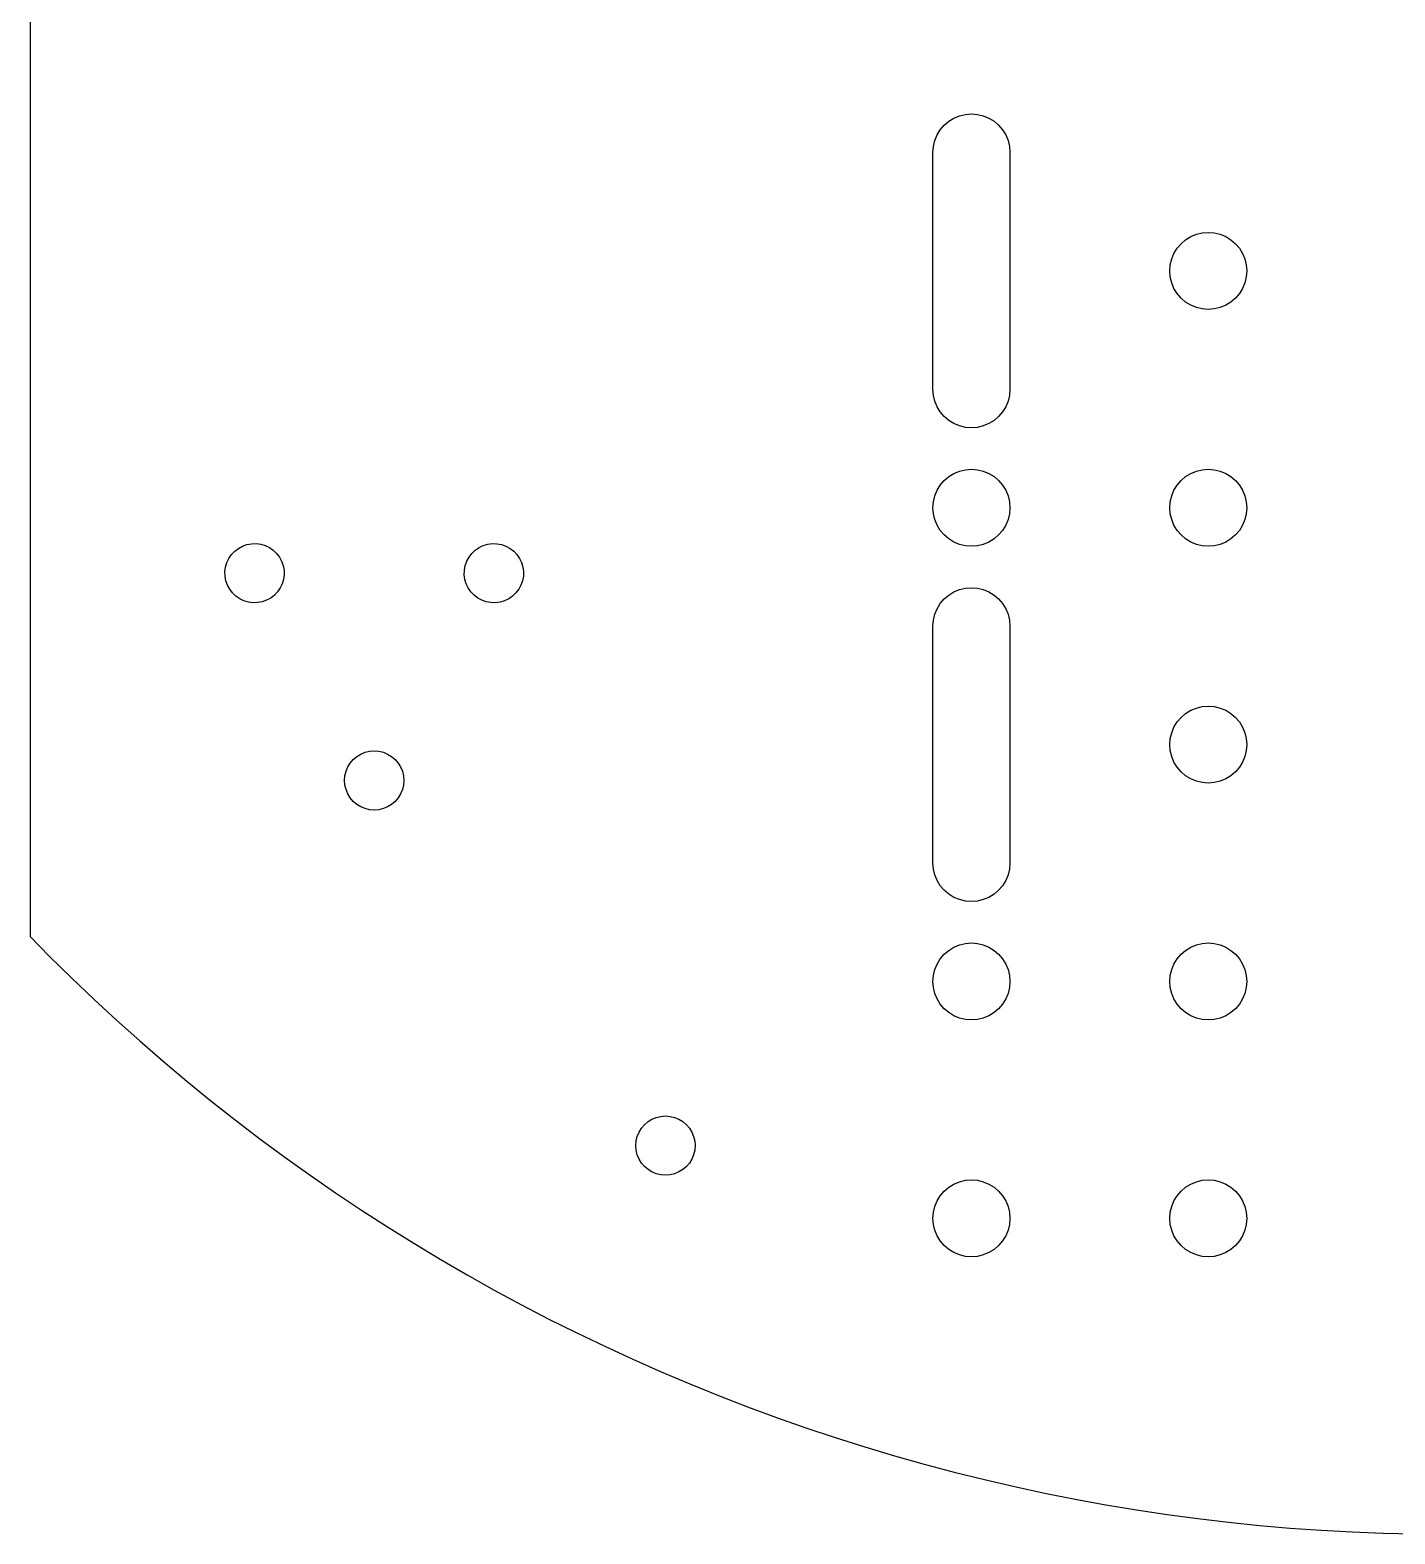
# Model space of a CAD drawing. Header units: metres. Extents: x -72 to 72, y -100 to 100.
# Drawn here: x -71.7 to -2.5, y -100 to -23.8 of the extents above; entities that cross this region are included whole.
import ezdxf

# ---------------------------------------------------------------- set-up
doc = ezdxf.new("R2010")
doc.units = ezdxf.units.M

msp = doc.modelspace()

# ---------------------------------------------------------------- linework, layer by layer
for p, q in [((-71.686, -2.86661), (-71.686, -69.7199)), ((-24.8853, -28.2625), (-24.6026, -28.1454)), ((-24.6026, -28.1454), (-24.3051, -28.0739)), ((-24.3051, -28.0739), (-24, -28.0499)), ((-24, -28.0499), (-23.6949, -28.0739)), ((-23.6949, -28.0739), (-23.3974, -28.1454)), ((-23.3974, -28.1454), (-23.1147, -28.2625)), ((-25.7375, -29.1147), (-25.5777, -28.8538)), ((-25.5777, -28.8538), (-25.3789, -28.6211)), ((-25.3789, -28.6211), (-25.1462, -28.4223)), ((-25.1462, -28.4223), (-24.8853, -28.2625)), ((-23.1147, -28.2625), (-22.8538, -28.4223)), ((-22.8538, -28.4223), (-22.6211, -28.6211)), ((-22.6211, -28.6211), (-22.4223, -28.8538)), ((-22.4223, -28.8538), (-22.2624, -29.1147)), ((-25.9501, -30), (-25.9261, -29.6949)), ((-25.9261, -29.6949), (-25.8546, -29.3974)), ((-25.8546, -29.3974), (-25.7375, -29.1147)), ((-22.2624, -29.1147), (-22.1453, -29.3974)), ((-22.1453, -29.3974), (-22.0739, -29.6949)), ((-22.0739, -29.6949), (-22.0499, -30)), ((-25.9501, -42), (-25.9501, -30)), ((-22.0499, -30), (-22.0499, -42)), ((-13.1462, -34.4224), (-12.8853, -34.2625)), ((-12.8853, -34.2625), (-12.6026, -34.1454)), ((-12.6026, -34.1454), (-12.305, -34.074)), ((-12.305, -34.074), (-12, -34.05)), ((-12, -34.05), (-11.6949, -34.074)), ((-11.6949, -34.074), (-11.3974, -34.1454)), ((-11.3974, -34.1454), (-11.1147, -34.2625)), ((-11.1147, -34.2625), (-10.8538, -34.4224)), ((-13.7375, -35.1147), (-13.5776, -34.8538)), ((-13.5776, -34.8538), (-13.3788, -34.6212)), ((-13.3788, -34.6212), (-13.1462, -34.4224)), ((-10.8538, -34.4224), (-10.6211, -34.6212)), ((-10.6211, -34.6212), (-10.4224, -34.8538)), ((-10.4224, -34.8538), (-10.2625, -35.1147)), ((-13.95, -36), (-13.926, -35.695)), ((-13.926, -35.695), (-13.8546, -35.3974)), ((-13.8546, -35.3974), (-13.7375, -35.1147)), ((-10.2625, -35.1147), (-10.1454, -35.3974)), ((-10.1454, -35.3974), (-10.074, -35.695)), ((-10.074, -35.695), (-10.05, -36)), ((-13.926, -36.3051), (-13.95, -36)), ((-13.8546, -36.6026), (-13.926, -36.3051)), ((-10.074, -36.3051), (-10.1454, -36.6026)), ((-10.05, -36), (-10.074, -36.3051)), ((-13.7375, -36.8853), (-13.8546, -36.6026)), ((-13.5776, -37.1462), (-13.7375, -36.8853)), ((-13.3788, -37.3789), (-13.5776, -37.1462)), ((-10.4224, -37.1462), (-10.6211, -37.3789)), ((-10.2625, -36.8853), (-10.4224, -37.1462)), ((-10.1454, -36.6026), (-10.2625, -36.8853)), ((-13.1462, -37.5776), (-13.3788, -37.3789)), ((-12.8853, -37.7375), (-13.1462, -37.5776)), ((-12.6026, -37.8546), (-12.8853, -37.7375)), ((-12.305, -37.926), (-12.6026, -37.8546)), ((-12, -37.95), (-12.305, -37.926)), ((-11.6949, -37.926), (-12, -37.95)), ((-11.3974, -37.8546), (-11.6949, -37.926)), ((-11.1147, -37.7375), (-11.3974, -37.8546)), ((-10.8538, -37.5776), (-11.1147, -37.7375)), ((-10.6211, -37.3789), (-10.8538, -37.5776)), ((-25.9261, -42.3051), (-25.9501, -42)), ((-25.8546, -42.6026), (-25.9261, -42.3051)), ((-25.7375, -42.8853), (-25.8546, -42.6026)), ((-22.1453, -42.6026), (-22.2624, -42.8853)), ((-22.0739, -42.3051), (-22.1453, -42.6026)), ((-22.0499, -42), (-22.0739, -42.3051)), ((-25.5777, -43.1462), (-25.7375, -42.8853)), ((-25.3789, -43.3789), (-25.5777, -43.1462)), ((-25.1462, -43.5777), (-25.3789, -43.3789)), ((-22.6211, -43.3789), (-22.8538, -43.5777)), ((-22.4223, -43.1462), (-22.6211, -43.3789)), ((-22.2624, -42.8853), (-22.4223, -43.1462)), ((-24.8853, -43.7376), (-25.1462, -43.5777)), ((-24.6026, -43.8547), (-24.8853, -43.7376)), ((-24.3051, -43.9261), (-24.6026, -43.8547)), ((-24, -43.9501), (-24.3051, -43.9261)), ((-23.6949, -43.9261), (-24, -43.9501)), ((-23.3974, -43.8547), (-23.6949, -43.9261)), ((-23.1147, -43.7376), (-23.3974, -43.8547)), ((-22.8538, -43.5777), (-23.1147, -43.7376)), ((-25.3788, -46.6212), (-25.1462, -46.4224)), ((-25.1462, -46.4224), (-24.8853, -46.2625)), ((-24.8853, -46.2625), (-24.6026, -46.1454)), ((-24.6026, -46.1454), (-24.305, -46.074)), ((-24.305, -46.074), (-24, -46.05)), ((-24, -46.05), (-23.6949, -46.074)), ((-23.6949, -46.074), (-23.3974, -46.1454)), ((-23.3974, -46.1454), (-23.1147, -46.2625)), ((-23.1147, -46.2625), (-22.8538, -46.4224)), ((-22.8538, -46.4224), (-22.6211, -46.6212)), ((-13.3788, -46.6212), (-13.1462, -46.4224)), ((-13.1462, -46.4224), (-12.8853, -46.2625)), ((-12.8853, -46.2625), (-12.6026, -46.1454)), ((-12.6026, -46.1454), (-12.305, -46.074)), ((-12.305, -46.074), (-12, -46.05)), ((-12, -46.05), (-11.6949, -46.074)), ((-11.6949, -46.074), (-11.3974, -46.1454)), ((-11.3974, -46.1454), (-11.1147, -46.2625)), ((-11.1147, -46.2625), (-10.8538, -46.4224)), ((-10.8538, -46.4224), (-10.6211, -46.6212)), ((-25.8546, -47.3974), (-25.7375, -47.1147)), ((-25.7375, -47.1147), (-25.5776, -46.8538)), ((-25.5776, -46.8538), (-25.3788, -46.6212)), ((-22.6211, -46.6212), (-22.4224, -46.8538)), ((-22.4224, -46.8538), (-22.2625, -47.1147)), ((-22.2625, -47.1147), (-22.1454, -47.3974)), ((-13.8546, -47.3974), (-13.7375, -47.1147)), ((-13.7375, -47.1147), (-13.5776, -46.8538)), ((-13.5776, -46.8538), (-13.3788, -46.6212)), ((-10.6211, -46.6212), (-10.4224, -46.8538)), ((-10.4224, -46.8538), (-10.2625, -47.1147)), ((-10.2625, -47.1147), (-10.1454, -47.3974)), ((-25.95, -48), (-25.926, -47.695)), ((-25.926, -47.695), (-25.8546, -47.3974)), ((-22.1454, -47.3974), (-22.074, -47.695)), ((-22.074, -47.695), (-22.05, -48)), ((-13.95, -48), (-13.926, -47.695)), ((-13.926, -47.695), (-13.8546, -47.3974)), ((-10.1454, -47.3974), (-10.074, -47.695)), ((-10.074, -47.695), (-10.05, -48)), ((-25.926, -48.3051), (-25.95, -48)), ((-25.8546, -48.6026), (-25.926, -48.3051)), ((-25.7375, -48.8853), (-25.8546, -48.6026)), ((-22.1454, -48.6026), (-22.2625, -48.8853)), ((-22.074, -48.3051), (-22.1454, -48.6026)), ((-22.05, -48), (-22.074, -48.3051)), ((-13.926, -48.3051), (-13.95, -48)), ((-13.8546, -48.6026), (-13.926, -48.3051)), ((-13.7375, -48.8853), (-13.8546, -48.6026)), ((-10.1454, -48.6026), (-10.2625, -48.8853)), ((-10.074, -48.3051), (-10.1454, -48.6026)), ((-10.05, -48), (-10.074, -48.3051)), ((-25.5776, -49.1462), (-25.7375, -48.8853)), ((-25.3788, -49.3789), (-25.5776, -49.1462)), ((-25.1462, -49.5776), (-25.3788, -49.3789)), ((-22.6211, -49.3789), (-22.8538, -49.5776)), ((-22.4224, -49.1462), (-22.6211, -49.3789)), ((-22.2625, -48.8853), (-22.4224, -49.1462)), ((-13.5776, -49.1462), (-13.7375, -48.8853)), ((-13.3788, -49.3789), (-13.5776, -49.1462)), ((-13.1462, -49.5776), (-13.3788, -49.3789)), ((-10.6211, -49.3789), (-10.8538, -49.5776)), ((-10.4224, -49.1462), (-10.6211, -49.3789)), ((-10.2625, -48.8853), (-10.4224, -49.1462)), ((-61.4801, -50.3708), (-61.3181, -50.2)), ((-61.3181, -50.2), (-61.1314, -50.0567)), ((-61.1314, -50.0567), (-60.9245, -49.9444)), ((-60.9245, -49.9444), (-60.7026, -49.8659)), ((-60.7026, -49.8659), (-60.4712, -49.823)), ((-60.4712, -49.823), (-60.2359, -49.8168)), ((-60.2359, -49.8168), (-60.0025, -49.8475)), ((-60.0025, -49.8475), (-59.7769, -49.9144)), ((-59.7769, -49.9144), (-59.5644, -50.0157)), ((-59.5644, -50.0157), (-59.3704, -50.149)), ((-59.3704, -50.149), (-59.1997, -50.3111)), ((-49.3048, -50.3111), (-49.134, -50.149)), ((-49.134, -50.149), (-48.9401, -50.0157)), ((-48.9401, -50.0157), (-48.7276, -49.9144)), ((-48.7276, -49.9144), (-48.5019, -49.8475)), ((-48.5019, -49.8475), (-48.2686, -49.8168)), ((-48.2686, -49.8168), (-48.0333, -49.823)), ((-48.0333, -49.823), (-47.8018, -49.8659)), ((-47.8018, -49.8659), (-47.58, -49.9444)), ((-47.58, -49.9444), (-47.3731, -50.0567)), ((-47.3731, -50.0567), (-47.1864, -50.2)), ((-47.1864, -50.2), (-47.0244, -50.3708)), ((-24.8853, -49.7375), (-25.1462, -49.5776)), ((-24.6026, -49.8546), (-24.8853, -49.7375)), ((-24.305, -49.926), (-24.6026, -49.8546)), ((-24, -49.95), (-24.305, -49.926)), ((-23.6949, -49.926), (-24, -49.95)), ((-23.3974, -49.8546), (-23.6949, -49.926)), ((-23.1147, -49.7375), (-23.3974, -49.8546)), ((-22.8538, -49.5776), (-23.1147, -49.7375)), ((-12.8853, -49.7375), (-13.1462, -49.5776)), ((-12.6026, -49.8546), (-12.8853, -49.7375)), ((-12.305, -49.926), (-12.6026, -49.8546)), ((-12, -49.95), (-12.305, -49.926)), ((-11.6949, -49.926), (-12, -49.95)), ((-11.3974, -49.8546), (-11.6949, -49.926)), ((-11.1147, -49.7375), (-11.3974, -49.8546)), ((-10.8538, -49.5776), (-11.1147, -49.7375)), ((-61.8124, -51.2363), (-61.7816, -51.0029)), ((-61.7816, -51.0029), (-61.7148, -50.7772)), ((-61.7148, -50.7772), (-61.6134, -50.5647)), ((-61.6134, -50.5647), (-61.4801, -50.3708)), ((-59.1997, -50.3111), (-59.0564, -50.4978)), ((-59.0564, -50.4978), (-58.9441, -50.7047)), ((-58.9441, -50.7047), (-58.8655, -50.9265)), ((-58.8655, -50.9265), (-58.8226, -51.158)), ((-49.6819, -51.158), (-49.639, -50.9265)), ((-49.639, -50.9265), (-49.5604, -50.7047)), ((-49.5604, -50.7047), (-49.4481, -50.4978)), ((-49.4481, -50.4978), (-49.3048, -50.3111)), ((-47.0244, -50.3708), (-46.891, -50.5647)), ((-46.891, -50.5647), (-46.7897, -50.7772)), ((-46.7897, -50.7772), (-46.7229, -51.0029)), ((-46.7229, -51.0029), (-46.6921, -51.2363)), ((-61.8062, -51.4715), (-61.8124, -51.2363)), ((-61.7633, -51.703), (-61.8062, -51.4715)), ((-61.6847, -51.9249), (-61.7633, -51.703)), ((-58.8472, -51.6266), (-58.914, -51.8523)), ((-58.8165, -51.3932), (-58.8472, -51.6266)), ((-58.8226, -51.158), (-58.8165, -51.3932)), ((-49.688, -51.3932), (-49.6819, -51.158)), ((-49.6573, -51.6266), (-49.688, -51.3932)), ((-49.5904, -51.8523), (-49.6573, -51.6266)), ((-46.7412, -51.703), (-46.8197, -51.9249)), ((-46.6983, -51.4715), (-46.7412, -51.703)), ((-46.6921, -51.2363), (-46.6983, -51.4715)), ((-61.5724, -52.1317), (-61.6847, -51.9249)), ((-61.4291, -52.3185), (-61.5724, -52.1317)), ((-61.2584, -52.4805), (-61.4291, -52.3185)), ((-61.0644, -52.6138), (-61.2584, -52.4805)), ((-59.3107, -52.4295), (-59.4975, -52.5728)), ((-59.1487, -52.2587), (-59.3107, -52.4295)), ((-59.0154, -52.0647), (-59.1487, -52.2587)), ((-58.914, -51.8523), (-59.0154, -52.0647)), ((-49.4891, -52.0647), (-49.5904, -51.8523)), ((-49.3558, -52.2587), (-49.4891, -52.0647)), ((-49.1938, -52.4295), (-49.3558, -52.2587)), ((-49.007, -52.5728), (-49.1938, -52.4295)), ((-47.2461, -52.4805), (-47.4401, -52.6138)), ((-47.0754, -52.3185), (-47.2461, -52.4805)), ((-46.9321, -52.1317), (-47.0754, -52.3185)), ((-46.8197, -51.9249), (-46.9321, -52.1317)), ((-25.3789, -52.6211), (-25.1462, -52.4223)), ((-25.1462, -52.4223), (-24.8853, -52.2625)), ((-24.8853, -52.2625), (-24.6026, -52.1454)), ((-24.6026, -52.1454), (-24.3051, -52.0739)), ((-24.3051, -52.0739), (-24, -52.0499)), ((-24, -52.0499), (-23.6949, -52.0739)), ((-23.6949, -52.0739), (-23.3974, -52.1454)), ((-23.3974, -52.1454), (-23.1147, -52.2625)), ((-23.1147, -52.2625), (-22.8538, -52.4223)), ((-22.8538, -52.4223), (-22.6211, -52.6211)), ((-60.852, -52.7151), (-61.0644, -52.6138)), ((-60.6263, -52.782), (-60.852, -52.7151)), ((-60.3929, -52.8127), (-60.6263, -52.782)), ((-60.1576, -52.8065), (-60.3929, -52.8127)), ((-59.9262, -52.7636), (-60.1576, -52.8065)), ((-59.7043, -52.6851), (-59.9262, -52.7636)), ((-59.4975, -52.5728), (-59.7043, -52.6851)), ((-48.8002, -52.6851), (-49.007, -52.5728)), ((-48.5783, -52.7636), (-48.8002, -52.6851)), ((-48.3469, -52.8065), (-48.5783, -52.7636)), ((-48.1116, -52.8127), (-48.3469, -52.8065)), ((-47.8782, -52.782), (-48.1116, -52.8127)), ((-47.6525, -52.7151), (-47.8782, -52.782)), ((-47.4401, -52.6138), (-47.6525, -52.7151)), ((-25.8546, -53.3974), (-25.7375, -53.1147)), ((-25.7375, -53.1147), (-25.5777, -52.8538)), ((-25.5777, -52.8538), (-25.3789, -52.6211)), ((-22.6211, -52.6211), (-22.4223, -52.8538)), ((-22.4223, -52.8538), (-22.2624, -53.1147)), ((-22.2624, -53.1147), (-22.1453, -53.3974)), ((-25.9501, -54), (-25.9261, -53.6949)), ((-25.9501, -66), (-25.9501, -54)), ((-25.9261, -53.6949), (-25.8546, -53.3974)), ((-22.1453, -53.3974), (-22.0739, -53.6949)), ((-22.0739, -53.6949), (-22.0499, -54)), ((-22.0499, -54), (-22.0499, -66)), ((-13.5776, -58.8538), (-13.3788, -58.6212)), ((-13.3788, -58.6212), (-13.1462, -58.4224)), ((-13.1462, -58.4224), (-12.8853, -58.2625)), ((-12.8853, -58.2625), (-12.6026, -58.1454)), ((-12.6026, -58.1454), (-12.305, -58.074)), ((-12.305, -58.074), (-12, -58.05)), ((-12, -58.05), (-11.6949, -58.074)), ((-11.6949, -58.074), (-11.3974, -58.1454)), ((-11.3974, -58.1454), (-11.1147, -58.2625)), ((-11.1147, -58.2625), (-10.8538, -58.4224)), ((-10.8538, -58.4224), (-10.6211, -58.6212)), ((-10.6211, -58.6212), (-10.4224, -58.8538)), ((-13.926, -59.695), (-13.8546, -59.3974)), ((-13.8546, -59.3974), (-13.7375, -59.1147)), ((-13.7375, -59.1147), (-13.5776, -58.8538)), ((-10.4224, -58.8538), (-10.2625, -59.1147)), ((-10.2625, -59.1147), (-10.1454, -59.3974)), ((-10.1454, -59.3974), (-10.074, -59.695)), ((-13.95, -60), (-13.926, -59.695)), ((-13.926, -60.305), (-13.95, -60)), ((-10.074, -59.695), (-10.05, -60)), ((-10.05, -60), (-10.074, -60.305)), ((-55.5887, -61.1337), (-55.4658, -60.9331)), ((-55.4658, -60.9331), (-55.3129, -60.7541)), ((-55.3129, -60.7541), (-55.1339, -60.6012)), ((-55.1339, -60.6012), (-54.9332, -60.4782)), ((-54.9332, -60.4782), (-54.7158, -60.3882)), ((-54.7158, -60.3882), (-54.4869, -60.3332)), ((-54.4869, -60.3332), (-54.2522, -60.3147)), ((-54.2522, -60.3147), (-54.0176, -60.3332)), ((-54.0176, -60.3332), (-53.7887, -60.3882)), ((-53.7887, -60.3882), (-53.5713, -60.4782)), ((-53.5713, -60.4782), (-53.3706, -60.6012)), ((-53.3706, -60.6012), (-53.1916, -60.7541)), ((-53.1916, -60.7541), (-53.0387, -60.9331)), ((-53.0387, -60.9331), (-52.9157, -61.1337)), ((-13.8546, -60.6026), (-13.926, -60.305)), ((-13.7375, -60.8853), (-13.8546, -60.6026)), ((-13.5776, -61.1462), (-13.7375, -60.8853)), ((-10.2625, -60.8853), (-10.4224, -61.1462)), ((-10.1454, -60.6026), (-10.2625, -60.8853)), ((-10.074, -60.305), (-10.1454, -60.6026)), ((-55.7522, -61.8147), (-55.7338, -61.5801)), ((-55.7338, -61.5801), (-55.6788, -61.3512)), ((-55.6788, -61.3512), (-55.5887, -61.1337)), ((-52.9157, -61.1337), (-52.8257, -61.3512)), ((-52.8257, -61.3512), (-52.7707, -61.5801)), ((-52.7707, -61.5801), (-52.7523, -61.8147)), ((-13.3788, -61.3788), (-13.5776, -61.1462)), ((-13.1462, -61.5776), (-13.3788, -61.3788)), ((-12.8853, -61.7375), (-13.1462, -61.5776)), ((-10.8538, -61.5776), (-11.1147, -61.7375)), ((-10.6211, -61.3788), (-10.8538, -61.5776)), ((-10.4224, -61.1462), (-10.6211, -61.3788)), ((-55.7338, -62.0494), (-55.7522, -61.8147)), ((-55.6788, -62.2783), (-55.7338, -62.0494)), ((-55.5887, -62.4957), (-55.6788, -62.2783)), ((-52.8257, -62.2783), (-52.9157, -62.4957)), ((-52.7707, -62.0494), (-52.8257, -62.2783)), ((-52.7523, -61.8147), (-52.7707, -62.0494)), ((-12.6026, -61.8546), (-12.8853, -61.7375)), ((-12.305, -61.926), (-12.6026, -61.8546)), ((-12, -61.95), (-12.305, -61.926)), ((-11.6949, -61.926), (-12, -61.95)), ((-11.3974, -61.8546), (-11.6949, -61.926)), ((-11.1147, -61.7375), (-11.3974, -61.8546)), ((-55.4658, -62.6964), (-55.5887, -62.4957)), ((-55.3129, -62.8754), (-55.4658, -62.6964)), ((-55.1339, -63.0283), (-55.3129, -62.8754)), ((-54.9332, -63.1512), (-55.1339, -63.0283)), ((-54.7158, -63.2413), (-54.9332, -63.1512)), ((-53.5713, -63.1512), (-53.7887, -63.2413)), ((-53.3706, -63.0283), (-53.5713, -63.1512)), ((-53.1916, -62.8754), (-53.3706, -63.0283)), ((-53.0387, -62.6964), (-53.1916, -62.8754)), ((-52.9157, -62.4957), (-53.0387, -62.6964)), ((-54.4869, -63.2963), (-54.7158, -63.2413)), ((-54.2522, -63.3147), (-54.4869, -63.2963)), ((-54.0176, -63.2963), (-54.2522, -63.3147)), ((-53.7887, -63.2413), (-54.0176, -63.2963)), ((-25.9261, -66.3051), (-25.9501, -66)), ((-22.0499, -66), (-22.0739, -66.3051)), ((-25.8546, -66.6026), (-25.9261, -66.3051)), ((-25.7375, -66.8853), (-25.8546, -66.6026)), ((-25.5777, -67.1462), (-25.7375, -66.8853)), ((-22.2624, -66.8853), (-22.4223, -67.1462)), ((-22.1453, -66.6026), (-22.2624, -66.8853)), ((-22.0739, -66.3051), (-22.1453, -66.6026)), ((-25.3789, -67.3789), (-25.5777, -67.1462)), ((-25.1462, -67.5777), (-25.3789, -67.3789)), ((-24.8853, -67.7375), (-25.1462, -67.5777)), ((-24.6026, -67.8546), (-24.8853, -67.7375)), ((-23.1147, -67.7375), (-23.3974, -67.8546)), ((-22.8538, -67.5777), (-23.1147, -67.7375)), ((-22.6211, -67.3789), (-22.8538, -67.5777)), ((-22.4223, -67.1462), (-22.6211, -67.3789)), ((-24.3051, -67.9261), (-24.6026, -67.8546)), ((-24, -67.9501), (-24.3051, -67.9261)), ((-23.6949, -67.9261), (-24, -67.9501)), ((-23.3974, -67.8546), (-23.6949, -67.9261)), ((-71.686, -69.7199), (-70.7107, -70.7107)), ((-24.6026, -70.1454), (-24.305, -70.074)), ((-24.305, -70.074), (-24, -70.05)), ((-24, -70.05), (-23.6949, -70.074)), ((-23.6949, -70.074), (-23.3974, -70.1454)), ((-12.6026, -70.1454), (-12.305, -70.074)), ((-12.305, -70.074), (-12, -70.05)), ((-12, -70.05), (-11.6949, -70.074)), ((-11.6949, -70.074), (-11.3974, -70.1454)), ((-70.7107, -70.7107), (-69.5913, -71.8126)), ((-25.7375, -71.1147), (-25.5776, -70.8538)), ((-25.5776, -70.8538), (-25.3788, -70.6211)), ((-25.3788, -70.6211), (-25.1462, -70.4224)), ((-25.1462, -70.4224), (-24.8853, -70.2625)), ((-24.8853, -70.2625), (-24.6026, -70.1454)), ((-23.3974, -70.1454), (-23.1147, -70.2625)), ((-23.1147, -70.2625), (-22.8538, -70.4224)), ((-22.8538, -70.4224), (-22.6211, -70.6211)), ((-22.6211, -70.6211), (-22.4224, -70.8538)), ((-22.4224, -70.8538), (-22.2625, -71.1147)), ((-13.7375, -71.1147), (-13.5776, -70.8538)), ((-13.5776, -70.8538), (-13.3788, -70.6211)), ((-13.3788, -70.6211), (-13.1462, -70.4224)), ((-13.1462, -70.4224), (-12.8853, -70.2625)), ((-12.8853, -70.2625), (-12.6026, -70.1454)), ((-11.3974, -70.1454), (-11.1147, -70.2625)), ((-11.1147, -70.2625), (-10.8538, -70.4224)), ((-10.8538, -70.4224), (-10.6211, -70.6211)), ((-10.6211, -70.6211), (-10.4224, -70.8538)), ((-10.4224, -70.8538), (-10.2625, -71.1147)), ((-25.926, -71.6949), (-25.8546, -71.3974)), ((-25.8546, -71.3974), (-25.7375, -71.1147)), ((-22.2625, -71.1147), (-22.1454, -71.3974)), ((-22.1454, -71.3974), (-22.074, -71.6949)), ((-13.926, -71.6949), (-13.8546, -71.3974)), ((-13.8546, -71.3974), (-13.7375, -71.1147)), ((-10.2625, -71.1147), (-10.1454, -71.3974)), ((-10.1454, -71.3974), (-10.074, -71.6949)), ((-69.5913, -71.8126), (-68.4547, -72.8969)), ((-25.95, -72), (-25.926, -71.6949)), ((-25.926, -72.305), (-25.95, -72)), ((-25.8546, -72.6026), (-25.926, -72.305)), ((-22.074, -72.305), (-22.1454, -72.6026)), ((-22.074, -71.6949), (-22.05, -72)), ((-22.05, -72), (-22.074, -72.305)), ((-13.95, -72), (-13.926, -71.6949)), ((-13.926, -72.305), (-13.95, -72)), ((-13.8546, -72.6026), (-13.926, -72.305)), ((-10.074, -72.305), (-10.1454, -72.6026)), ((-10.074, -71.6949), (-10.05, -72)), ((-10.05, -72), (-10.074, -72.305)), ((-68.4547, -72.8969), (-67.3012, -73.9631)), ((-25.7375, -72.8853), (-25.8546, -72.6026)), ((-25.5776, -73.1462), (-25.7375, -72.8853)), ((-22.2625, -72.8853), (-22.4224, -73.1462)), ((-22.1454, -72.6026), (-22.2625, -72.8853)), ((-13.7375, -72.8853), (-13.8546, -72.6026)), ((-13.5776, -73.1462), (-13.7375, -72.8853)), ((-10.2625, -72.8853), (-10.4224, -73.1462)), ((-10.1454, -72.6026), (-10.2625, -72.8853)), ((-25.3788, -73.3788), (-25.5776, -73.1462)), ((-25.1462, -73.5776), (-25.3788, -73.3788)), ((-24.8853, -73.7375), (-25.1462, -73.5776)), ((-24.6026, -73.8546), (-24.8853, -73.7375)), ((-24.305, -73.926), (-24.6026, -73.8546)), ((-23.3974, -73.8546), (-23.6949, -73.926)), ((-23.1147, -73.7375), (-23.3974, -73.8546)), ((-22.8538, -73.5776), (-23.1147, -73.7375)), ((-22.6211, -73.3788), (-22.8538, -73.5776)), ((-22.4224, -73.1462), (-22.6211, -73.3788)), ((-13.3788, -73.3788), (-13.5776, -73.1462)), ((-13.1462, -73.5776), (-13.3788, -73.3788)), ((-12.8853, -73.7375), (-13.1462, -73.5776)), ((-12.6026, -73.8546), (-12.8853, -73.7375)), ((-12.305, -73.926), (-12.6026, -73.8546)), ((-11.3974, -73.8546), (-11.6949, -73.926)), ((-11.1147, -73.7375), (-11.3974, -73.8546)), ((-10.8538, -73.5776), (-11.1147, -73.7375)), ((-10.6211, -73.3788), (-10.8538, -73.5776)), ((-10.4224, -73.1462), (-10.6211, -73.3788)), ((-67.3012, -73.9631), (-66.1312, -75.0111)), ((-24, -73.95), (-24.305, -73.926)), ((-23.6949, -73.926), (-24, -73.95)), ((-12, -73.95), (-12.305, -73.926)), ((-11.6949, -73.926), (-12, -73.95)), ((-66.1312, -75.0111), (-64.9448, -76.0406)), ((-64.9448, -76.0406), (-63.7424, -77.0513)), ((-63.7424, -77.0513), (-62.5243, -78.043)), ((-62.5243, -78.043), (-61.2907, -79.0155)), ((-61.2907, -79.0155), (-60.042, -79.9685)), ((-40.5607, -79.2541), (-40.3817, -79.1012)), ((-40.3817, -79.1012), (-40.181, -78.9782)), ((-40.181, -78.9782), (-39.9635, -78.8882)), ((-39.9635, -78.8882), (-39.7346, -78.8332)), ((-39.7346, -78.8332), (-39.5, -78.8147)), ((-39.5, -78.8147), (-39.2653, -78.8332)), ((-39.2653, -78.8332), (-39.0365, -78.8882)), ((-39.0365, -78.8882), (-38.819, -78.9782)), ((-38.819, -78.9782), (-38.6183, -79.1012)), ((-38.6183, -79.1012), (-38.4393, -79.2541)), ((-60.042, -79.9685), (-58.7785, -80.9017)), ((-40.9815, -80.0801), (-40.9266, -79.8512)), ((-40.9266, -79.8512), (-40.8365, -79.6338)), ((-40.8365, -79.6338), (-40.7135, -79.4331)), ((-40.7135, -79.4331), (-40.5607, -79.2541)), ((-38.4393, -79.2541), (-38.2865, -79.4331)), ((-38.2865, -79.4331), (-38.1635, -79.6338)), ((-38.1635, -79.6338), (-38.0734, -79.8512)), ((-38.0734, -79.8512), (-38.0185, -80.0801)), ((-41, -80.3147), (-40.9815, -80.0801)), ((-40.9815, -80.5494), (-41, -80.3147)), ((-40.9266, -80.7783), (-40.9815, -80.5494)), ((-38.0185, -80.5494), (-38.0734, -80.7783)), ((-38.0185, -80.0801), (-38, -80.3147)), ((-38, -80.3147), (-38.0185, -80.5494)), ((-58.7785, -80.9017), (-57.5005, -81.815)), ((-40.8365, -80.9957), (-40.9266, -80.7783)), ((-40.7135, -81.1964), (-40.8365, -80.9957)), ((-40.5607, -81.3754), (-40.7135, -81.1964)), ((-40.3817, -81.5283), (-40.5607, -81.3754)), ((-38.4393, -81.3754), (-38.6183, -81.5283)), ((-38.2865, -81.1964), (-38.4393, -81.3754)), ((-38.1635, -80.9957), (-38.2865, -81.1964)), ((-38.0734, -80.7783), (-38.1635, -80.9957)), ((-57.5005, -81.815), (-56.2083, -82.7081)), ((-40.181, -81.6512), (-40.3817, -81.5283)), ((-39.9635, -81.7413), (-40.181, -81.6512)), ((-39.7346, -81.7963), (-39.9635, -81.7413)), ((-39.5, -81.8147), (-39.7346, -81.7963)), ((-39.2653, -81.7963), (-39.5, -81.8147)), ((-39.0365, -81.7413), (-39.2653, -81.7963)), ((-38.819, -81.6512), (-39.0365, -81.7413)), ((-38.6183, -81.5283), (-38.819, -81.6512)), ((-25.1462, -82.4224), (-24.8853, -82.2625)), ((-24.8853, -82.2625), (-24.6026, -82.1454)), ((-24.6026, -82.1454), (-24.305, -82.074)), ((-24.305, -82.074), (-24, -82.05)), ((-24, -82.05), (-23.6949, -82.074)), ((-23.6949, -82.074), (-23.3974, -82.1454)), ((-23.3974, -82.1454), (-23.1147, -82.2625)), ((-23.1147, -82.2625), (-22.8538, -82.4224)), ((-13.1462, -82.4224), (-12.8853, -82.2625)), ((-12.8853, -82.2625), (-12.6026, -82.1454)), ((-12.6026, -82.1454), (-12.305, -82.074)), ((-12.305, -82.074), (-12, -82.05)), ((-12, -82.05), (-11.6949, -82.074)), ((-11.6949, -82.074), (-11.3974, -82.1454)), ((-11.3974, -82.1454), (-11.1147, -82.2625)), ((-11.1147, -82.2625), (-10.8538, -82.4224)), ((-56.2083, -82.7081), (-54.9023, -83.5807)), ((-25.7375, -83.1147), (-25.5776, -82.8538)), ((-25.5776, -82.8538), (-25.3788, -82.6211)), ((-25.3788, -82.6211), (-25.1462, -82.4224)), ((-22.8538, -82.4224), (-22.6211, -82.6211)), ((-22.6211, -82.6211), (-22.4224, -82.8538)), ((-22.4224, -82.8538), (-22.2625, -83.1147)), ((-13.7375, -83.1147), (-13.5776, -82.8538)), ((-13.5776, -82.8538), (-13.3788, -82.6211)), ((-13.3788, -82.6211), (-13.1462, -82.4224)), ((-10.8538, -82.4224), (-10.6211, -82.6211)), ((-10.6211, -82.6211), (-10.4224, -82.8538)), ((-10.4224, -82.8538), (-10.2625, -83.1147)), ((-54.9023, -83.5807), (-53.5827, -84.4328)), ((-25.95, -84), (-25.926, -83.6949)), ((-25.926, -83.6949), (-25.8546, -83.3974)), ((-25.8546, -83.3974), (-25.7375, -83.1147)), ((-22.2625, -83.1147), (-22.1454, -83.3974)), ((-22.1454, -83.3974), (-22.074, -83.6949)), ((-22.074, -83.6949), (-22.05, -84)), ((-13.95, -84), (-13.926, -83.6949)), ((-13.926, -83.6949), (-13.8546, -83.3974)), ((-13.8546, -83.3974), (-13.7375, -83.1147)), ((-10.2625, -83.1147), (-10.1454, -83.3974)), ((-10.1454, -83.3974), (-10.074, -83.6949)), ((-10.074, -83.6949), (-10.05, -84)), ((-53.5827, -84.4328), (-52.2498, -85.264)), ((-25.926, -84.305), (-25.95, -84)), ((-25.8546, -84.6026), (-25.926, -84.305)), ((-22.074, -84.305), (-22.1454, -84.6026)), ((-22.05, -84), (-22.074, -84.305)), ((-13.926, -84.305), (-13.95, -84)), ((-13.8546, -84.6026), (-13.926, -84.305)), ((-10.074, -84.305), (-10.1454, -84.6026)), ((-10.05, -84), (-10.074, -84.305)), ((-52.2498, -85.264), (-50.9041, -86.0742)), ((-25.7375, -84.8853), (-25.8546, -84.6026)), ((-25.5776, -85.1462), (-25.7375, -84.8853)), ((-25.3788, -85.3788), (-25.5776, -85.1462)), ((-22.4224, -85.1462), (-22.6211, -85.3788)), ((-22.2625, -84.8853), (-22.4224, -85.1462)), ((-22.1454, -84.6026), (-22.2625, -84.8853)), ((-13.7375, -84.8853), (-13.8546, -84.6026)), ((-13.5776, -85.1462), (-13.7375, -84.8853)), ((-13.3788, -85.3788), (-13.5776, -85.1462)), ((-10.4224, -85.1462), (-10.6211, -85.3788)), ((-10.2625, -84.8853), (-10.4224, -85.1462)), ((-10.1454, -84.6026), (-10.2625, -84.8853)), ((-50.9041, -86.0742), (-49.5459, -86.8631)), ((-25.1462, -85.5776), (-25.3788, -85.3788)), ((-24.8853, -85.7375), (-25.1462, -85.5776)), ((-24.6026, -85.8546), (-24.8853, -85.7375)), ((-24.305, -85.926), (-24.6026, -85.8546)), ((-24, -85.95), (-24.305, -85.926)), ((-23.6949, -85.926), (-24, -85.95)), ((-23.3974, -85.8546), (-23.6949, -85.926)), ((-23.1147, -85.7375), (-23.3974, -85.8546)), ((-22.8538, -85.5776), (-23.1147, -85.7375)), ((-22.6211, -85.3788), (-22.8538, -85.5776)), ((-13.1462, -85.5776), (-13.3788, -85.3788)), ((-12.8853, -85.7375), (-13.1462, -85.5776)), ((-12.6026, -85.8546), (-12.8853, -85.7375)), ((-12.305, -85.926), (-12.6026, -85.8546)), ((-12, -85.95), (-12.305, -85.926)), ((-11.6949, -85.926), (-12, -85.95)), ((-11.3974, -85.8546), (-11.6949, -85.926)), ((-11.1147, -85.7375), (-11.3974, -85.8546)), ((-10.8538, -85.5776), (-11.1147, -85.7375)), ((-10.6211, -85.3788), (-10.8538, -85.5776)), ((-49.5459, -86.8631), (-48.1754, -87.6307)), ((-48.1754, -87.6307), (-46.793, -88.3766)), ((-46.793, -88.3766), (-45.399, -89.1006)), ((-45.399, -89.1006), (-43.9939, -89.8027)), ((-43.9939, -89.8027), (-42.5779, -90.4827)), ((-42.5779, -90.4827), (-41.1514, -91.1403)), ((-41.1514, -91.1403), (-39.7148, -91.7755)), ((-39.7148, -91.7755), (-38.2683, -92.3879)), ((-38.2683, -92.3879), (-36.8125, -92.9776)), ((-36.8125, -92.9776), (-35.3475, -93.5444)), ((-35.3475, -93.5444), (-33.8738, -94.0881)), ((-33.8738, -94.0881), (-32.3917, -94.6085)), ((-32.3917, -94.6085), (-30.9017, -95.1056)), ((-30.9017, -95.1056), (-29.404, -95.5793)), ((-29.404, -95.5793), (-27.8991, -96.0294)), ((-27.8991, -96.0294), (-26.3873, -96.4557)), ((-26.3873, -96.4557), (-24.869, -96.8583)), ((-24.869, -96.8583), (-23.3445, -97.237)), ((-23.3445, -97.237), (-21.8143, -97.5917)), ((-21.8143, -97.5917), (-20.2787, -97.9223)), ((-20.2787, -97.9223), (-18.7381, -98.2287)), ((-18.7381, -98.2287), (-17.1929, -98.5109)), ((-17.1929, -98.5109), (-15.6434, -98.7688)), ((-15.6434, -98.7688), (-14.0901, -99.0024)), ((-14.0901, -99.0024), (-12.5333, -99.2115)), ((-12.5333, -99.2115), (-10.9734, -99.3961)), ((-10.9734, -99.3961), (-9.41083, -99.5562)), ((-9.41083, -99.5562), (-7.8459, -99.6917)), ((-7.8459, -99.6917), (-6.27904, -99.8027)), ((-6.27904, -99.8027), (-4.71063, -99.889)), ((-4.71063, -99.889), (-3.14107, -99.9507)), ((-3.14107, -99.9507), (-1.57072, -99.9877))]:
    msp.add_line(p, q)

doc.saveas('drawing.dxf')
